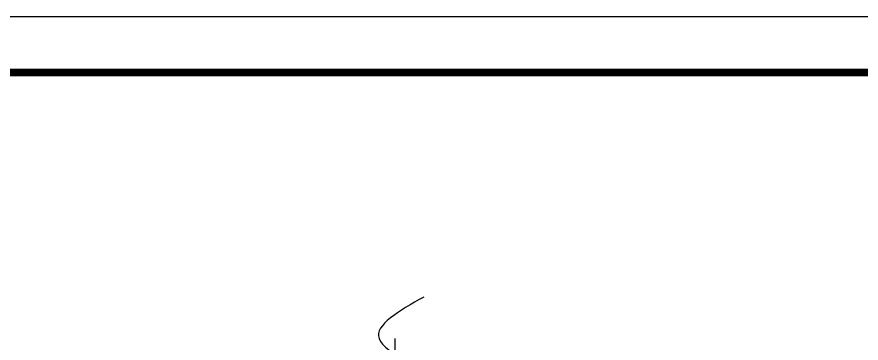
# Model space of a CAD drawing. Extents: x 16296675745 to 16296677481, y -37409619395 to -37409618123.
# Drawn here: x 16296675911.4 to 16296676079.2, y -37409618775.2 to -37409618710.2 of the extents above; entities that cross this region are included whole.
import ezdxf

# ---------------------------------------------------------------- set-up
doc = ezdxf.new("R2010")
doc.units = 0
doc.header["$LTSCALE"] = 10
doc.header["$MEASUREMENT"] = 0
doc.linetypes.add('CENTER', pattern=[2, 1.25, -0.25, 0.25, -0.25])
doc.layers.get('0').update_dxf_attribs({"linetype": 'CONTINUOUS'})
doc.layers.add('1', color=7, linetype='CONTINUOUS')

msp = doc.modelspace()

# ---------------------------------------------------------------- linework, layer by layer
at = {"color": 1, "linetype": 'CENTER'}
msp.add_line((16296675986.528811, -37409618774.238983), (16296675986.528811, -37409618856.238983), dxfattribs=at)
at = {"ltscale": 0.5}
msp.add_lwpolyline([(16296675826.83497, -37409619187.177101), (16296676477.83497, -37409619187.177101), (16296676477.83497, -37409618710.177101), (16296675826.83497, -37409618710.177101)], close=True, dxfattribs=at)
at = {"color": 5, "linetype": 'ByBlock', "lineweight": 200, "const_width": 1.5}
msp.add_lwpolyline([(16296675837.303169, -37409619166.75238), (16296676467.303169, -37409619166.75238), (16296676467.303169, -37409618721.25238), (16296675837.303169, -37409618721.25238)], close=True, dxfattribs=at)
at = {"layer": '1', "color": 0}
msp.add_open_spline([(16296675992.25794, -37409618765.976799), (16296675987.359131, -37409618768.762016), (16296675976.95026, -37409618774.680023), (16296676000.88109, -37409618782.960793), (16296675978.86904, -37409618796.39949), (16296675995.5047, -37409618796.823097), (16296675999.337761, -37409618811.832481), (16296676012.44381, -37409618787.911377), (16296676022.66818, -37409618810.165359), (16296676029.43651, -37409618801.979271), (16296676031.89271, -37409618799.848282)], degree=3, knots=[0, 0, 0, 0, 12.1239783701, 25.7607562257, 38.8139972832, 48.466082913, 56.5509315122, 72.0595851335, 86.9298077378, 95.7781754022, 95.7781754022, 95.7781754022, 95.7781754022], dxfattribs=at)

doc.saveas('drawing.dxf')
